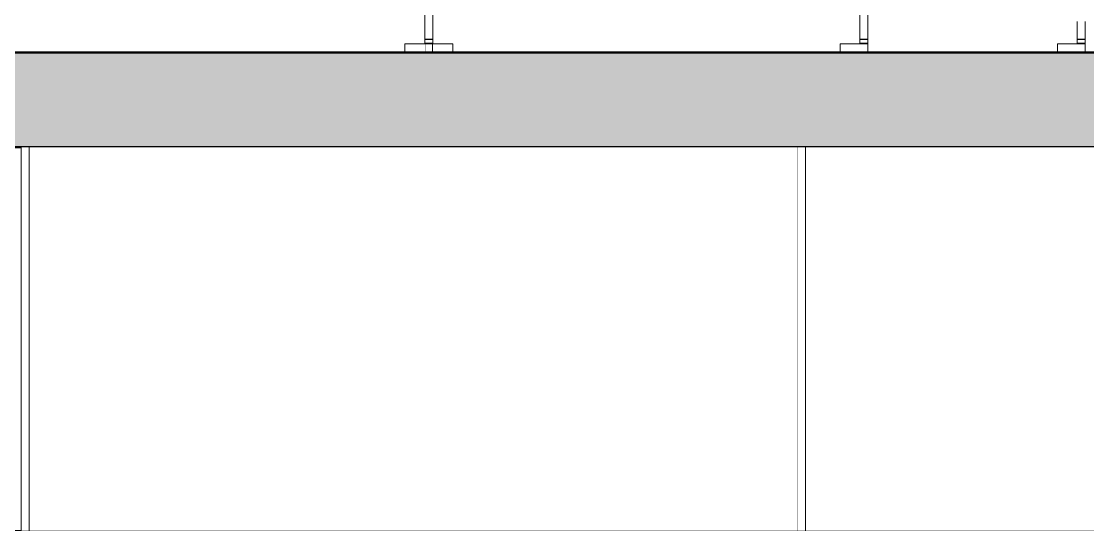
# Model space of a CAD drawing. Header units: millimetres. Extents: x -46169 to 237885, y -84465 to 18123.
# Drawn here: x 174762 to 176110, y -81558 to -80914 of the extents above; entities that cross this region are included whole.
import ezdxf

# ---------------------------------------------------------------- set-up
doc = ezdxf.new("R2010")
doc.units = ezdxf.units.MM
doc.header["$MEASUREMENT"] = 0
doc.linetypes.add('Wipeout_Contour', pattern=[1000, 0, -1000])
for name, color, linetype in [('New_A-20-M_Floor_Slab', 7, 'Continuous'), ('New_A-25-M_Curtain_Wall', 7, 'Continuous'), ('New_A-25-M_Wall_Int', 7, 'Continuous'), ('New_A-35-M_FFE_Fixed', 7, 'Continuous')]:
    doc.layers.add(name, color=color, linetype=linetype)
doc.layers.add('New_A-20-M_Floor_Slab_Pen_No__29', color=7, linetype='Continuous', lineweight=50, true_color=0x2a2a2a)
doc.layers.add('New_A-20-M_Floor_Slab_Pen_No__81', color=7, linetype='Continuous', lineweight=20, true_color=0x6a6a6a)
for name, color, linetype, lineweight in [('New_A-25-M_Curtain_Wall_Pen_No__87', 8, 'Continuous', 20), ('New_A-25-M_Wall_Int_Pen_No__87', 8, 'Continuous', 20), ('New_A-35-M_FFE_Fixed_Pen_No__1', 7, 'Continuous', 13), ('New_A-35-M_FFE_Fixed_Pen_No__93', 8, 'Continuous', 13)]:
    doc.layers.add(name, color=color, linetype=linetype, lineweight=lineweight)

# ---------------------------------------------------------------- blocks, each defined once
blk = doc.blocks.new('Section Elem_131_3', base_point=(129666.7, -84332.6))
at = {"color": 254, "linetype": 'Wipeout_Contour', "lineweight": 0, "ltscale": 33598569.1956504}
blk.add_wipeout([(165097.1, -80735.1), (165025.4, -80735.1), (165025.4, -80783.9), (165090.1, -80783.9), (165090.1, -80952.9), (165025.4, -80952.9), (165025.4, -80953.1), (176113.3, -80953.1), (176113.3, -80784.1), (176178, -80784.1), (176178, -80735.1), (176107.1, -80735.1), (176107.1, -80952.4), (176072.1, -80952.4), (176072.1, -80942.4), (176097.1, -80942.4), (176097.1, -80735.1), (175832.1, -80735.1), (175832.1, -80952.4), (175797.1, -80952.4), (175797.1, -80942.4), (175822.1, -80942.4), (175822.1, -80735.1), (175282.1, -80735.1), (175282.1, -80942.4), (175307.6, -80942.4), (175307.6, -80952.4), (175246.6, -80952.4), (175246.6, -80942.4), (175272.1, -80942.4), (175272.1, -80735.1), (174732.1, -80735.1), (174732.1, -80942.4), (174757.1, -80942.4), (174757.1, -80952.4), (174696.6, -80952.4), (174696.6, -80942.4), (174722.1, -80942.4), (174722.1, -80735.1), (174182.1, -80735.1), (174182.1, -80942.4), (174207.1, -80942.4), (174207.1, -80952.4), (174146.6, -80952.4), (174146.6, -80942.4), (174172.1, -80942.4), (174172.1, -80735.1), (173632.1, -80735.1), (173632.1, -80942.4), (173657.1, -80942.4), (173657.1, -80952.4), (173596.6, -80952.4), (173596.6, -80942.4), (173622.1, -80942.4), (173622.1, -80735.1), (173082.1, -80735.1), (173082.1, -80942.4), (173107.1, -80942.4), (173107.1, -80952.4), (173046.6, -80952.4), (173046.6, -80942.4), (173072.1, -80942.4), (173072.1, -80735.1), (172532.1, -80735.1), (172532.1, -80942.4), (172557.1, -80942.4), (172557.1, -80952.4), (172497.1, -80952.4), (172497.1, -80942.4), (172522.1, -80942.4), (172522.1, -80735.1), (171982.1, -80735.1), (171982.1, -80942.4), (172007.6, -80942.4), (172007.6, -80952.4), (171946.6, -80952.4), (171946.6, -80942.4), (171972.1, -80942.4), (171972.1, -80735.1), (171432.1, -80735.1), (171432.1, -80942.4), (171457.1, -80942.4), (171457.1, -80952.4), (171397.1, -80952.4), (171397.1, -80942.4), (171422.1, -80942.4), (171422.1, -80735.1), (170882.1, -80735.1), (170882.1, -80942.4), (170907.6, -80942.4), (170907.6, -80952.4), (170846.6, -80952.4), (170846.6, -80942.4), (170872.1, -80942.4), (170872.1, -80735.1), (170332.1, -80735.1), (170332.1, -80942.4), (170357.1, -80942.4), (170357.1, -80952.4), (170297.1, -80952.4), (170297.1, -80942.4), (170322.1, -80942.4), (170322.1, -80735.1), (169782.1, -80735.1), (169782.1, -80942.4), (169807.6, -80942.4), (169807.6, -80952.4), (169746.6, -80952.4), (169746.6, -80942.4), (169772.1, -80942.4), (169772.1, -80735.1), (169232.1, -80735.1), (169232.1, -80942.4), (169257.1, -80942.4), (169257.1, -80952.4), (169196.6, -80952.4), (169196.6, -80942.4), (169222.1, -80942.4), (169222.1, -80735.1), (168682.1, -80735.1), (168682.1, -80942.4), (168707.1, -80942.4), (168707.1, -80952.4), (168647.1, -80952.4), (168647.1, -80942.4), (168672.1, -80942.4), (168672.1, -80735.1), (168132.1, -80735.1), (168132.1, -80942.4), (168157.6, -80942.4), (168157.6, -80952.4), (168096.6, -80952.4), (168096.6, -80942.4), (168122.1, -80942.4), (168122.1, -80735.1), (167582.1, -80735.1), (167582.1, -80942.4), (167607.1, -80942.4), (167607.1, -80952.4), (167547.1, -80952.4), (167547.1, -80942.4), (167572.1, -80942.4), (167572.1, -80735.1), (167032.1, -80735.1), (167032.1, -80942.4), (167057.6, -80942.4), (167057.6, -80952.4), (166996.6, -80952.4), (166996.6, -80942.4), (167022.1, -80942.4), (167022.1, -80735.1), (166482.1, -80735.1), (166482.1, -80942.4), (166507.1, -80942.4), (166507.1, -80952.4), (166447.1, -80952.4), (166447.1, -80942.4), (166472.1, -80942.4), (166472.1, -80735.1), (165932.1, -80735.1), (165932.1, -80942.4), (165957.6, -80942.4), (165957.6, -80952.4), (165896.6, -80952.4), (165896.6, -80942.4), (165922.1, -80942.4), (165922.1, -80735.1), (165382.1, -80735.1), (165382.1, -80942.4), (165407.1, -80942.4), (165407.1, -80952.4), (165372.1, -80952.4), (165372.1, -80735.1), (165107.1, -80735.1), (165107.1, -80942.4), (165132.1, -80942.4), (165132.1, -80952.4), (165097.1, -80952.4)], dxfattribs=at).dxf.layer = 'New_A-20-M_Floor_Slab'
blk = doc.blocks.new('Section Elem_136_3', base_point=(129666.7, -84332.6))
at = {"color": 254, "linetype": 'Wipeout_Contour', "lineweight": 0, "ltscale": 777457.239446}
blk.add_wipeout([(176101.4, -81557.6), (176101.4, -81832.6), (176621.5, -81832.6), (176621.5, -81557.6)], dxfattribs=at).dxf.layer = 'New_A-25-M_Wall_Int'
at = {"color": 254, "linetype": 'Wipeout_Contour', "lineweight": 0, "ltscale": 775566.564064}
blk.add_wipeout([(175579.4, -81557.6), (175579.4, -81832.6), (176101.4, -81832.6), (176101.4, -81557.6)], dxfattribs=at).dxf.layer = 'New_A-25-M_Wall_Int'
at = {"layer": 'New_A-25-M_Wall_Int_Pen_No__87', "linetype": 'Continuous'}
blk.add_line((176101.4, -81557.6), (176621.5, -81557.6), dxfattribs=at)
at = {"color": 254, "linetype": 'Wipeout_Contour', "lineweight": 0, "ltscale": 773670.094955}
blk.add_wipeout([(175055.6, -81557.6), (175055.6, -81832.6), (175579.4, -81832.6), (175579.4, -81557.6)], dxfattribs=at).dxf.layer = 'New_A-25-M_Wall_Int'
at = {"layer": 'New_A-25-M_Wall_Int_Pen_No__87', "linetype": 'Continuous'}
for p, q in [((174530.2, -81557.6), (175055.6, -81557.6)), ((175055.6, -81557.6), (175579.4, -81557.6)), ((175579.4, -81557.6), (176101.4, -81557.6))]:
    blk.add_line(p, q, dxfattribs=at)
blk = doc.blocks.new('Section Elem_139_3', base_point=(129666.7, -84332.6))
at = {"color": 254, "linetype": 'Wipeout_Contour', "lineweight": 0, "ltscale": 774199.001669}
blk.add_wipeout([(175822.1, -80913.9), (175832.1, -80913.9), (175832.1, -80904.9), (175822.1, -80904.9)], dxfattribs=at).dxf.layer = 'New_A-35-M_FFE_Fixed'
at = {"color": 254, "linetype": 'Wipeout_Contour', "lineweight": 0, "ltscale": 775212.335941}
blk.add_wipeout([(176107.1, -80913.9), (176097.1, -80913.9), (176097.1, -80921.6), (176107.1, -80921.6)], dxfattribs=at).dxf.layer = 'New_A-35-M_FFE_Fixed'
at = {"color": 254, "linetype": 'Wipeout_Contour', "lineweight": 0, "ltscale": 772311.821287}
blk.add_wipeout([(175272.6, -80952.4), (175307.6, -80952.4), (175307.6, -80942.4), (175272.6, -80942.4)], dxfattribs=at).dxf.layer = 'New_A-35-M_FFE_Fixed'
at = {"color": 254, "linetype": 'Wipeout_Contour', "lineweight": 0, "ltscale": 774217.035878}
blk.add_wipeout([(175832.1, -80952.4), (175832.1, -80942.4), (175797.1, -80942.4), (175797.1, -80952.4)], dxfattribs=at).dxf.layer = 'New_A-35-M_FFE_Fixed'
at = {"color": 254, "linetype": 'Wipeout_Contour', "lineweight": 0, "ltscale": 775216.35509}
blk.add_wipeout([(176107.1, -80952.4), (176107.1, -80942.4), (176072.1, -80942.4), (176072.1, -80952.4)], dxfattribs=at).dxf.layer = 'New_A-35-M_FFE_Fixed'
at = {"layer": 'New_A-35-M_FFE_Fixed_Pen_No__93', "linetype": 'Continuous'}
for p, q in [((175307.6, -80952.4), (175281.6, -80952.4)), ((175307.6, -80952.4), (175307.6, -80942.4)), ((175797.1, -80952.4), (175797.1, -80942.4)), ((175797.1, -80952.4), (175832.1, -80952.4)), ((176072.1, -80952.4), (176072.1, -80942.4)), ((176072.1, -80952.4), (176107.1, -80952.4))]:
    blk.add_line(p, q, dxfattribs=at)
at = {"color": 254, "linetype": 'Wipeout_Contour', "lineweight": 0, "ltscale": 774212.9405}
blk.add_wipeout([(175822.1, -80921.6), (175832.1, -80921.6), (175832.1, -80913.9), (175822.1, -80913.9)], dxfattribs=at).dxf.layer = 'New_A-35-M_FFE_Fixed'
at = {"color": 254, "linetype": 'Wipeout_Contour', "lineweight": 0, "ltscale": 772245.910934}
blk.add_wipeout([(175272.1, -80936.4), (175282.1, -80936.4), (175282.1, -80936.1), (175272.1, -80936.1)], dxfattribs=at).dxf.layer = 'New_A-35-M_FFE_Fixed'
at = {"color": 254, "linetype": 'Wipeout_Contour', "lineweight": 0, "ltscale": 775247.842707}
blk.add_wipeout([(176107.1, -80938.6), (176097.1, -80938.6), (176097.1, -80939.4), (176107.1, -80939.4)], dxfattribs=at).dxf.layer = 'New_A-35-M_FFE_Fixed'
at = {"layer": 'New_A-35-M_FFE_Fixed_Pen_No__93', "linetype": 'Continuous'}
for p, q in [((175822.1, -80913.9), (175822.1, -80904.9)), ((175832.1, -80913.9), (175832.1, -80904.9)), ((175272.1, -80936.4), (175272.1, -80936.4)), ((175272.1, -80941.4), (175272.1, -80941.4)), ((175272.6, -80952.4), (175272.6, -80942.4)), ((175307.6, -80942.4), (175281.6, -80942.4))]:
    blk.add_line(p, q, dxfattribs=at)
at = {"color": 254, "linetype": 'Wipeout_Contour', "lineweight": 0, "ltscale": 774224.667914}
blk.add_wipeout([(175822.1, -80927.9), (175832.1, -80927.9), (175832.1, -80921.6), (175822.1, -80921.6)], dxfattribs=at).dxf.layer = 'New_A-35-M_FFE_Fixed'
at = {"color": 254, "linetype": 'Wipeout_Contour', "lineweight": 0, "ltscale": 775249.348136}
blk.add_wipeout([(176107.1, -80939.4), (176097.1, -80939.4), (176097.1, -80940.4), (176107.1, -80940.4)], dxfattribs=at).dxf.layer = 'New_A-35-M_FFE_Fixed'
at = {"color": 254, "linetype": 'Wipeout_Contour', "lineweight": 0, "ltscale": 774233.808599}
blk.add_wipeout([(175822.1, -80927.9), (175822.1, -80932.6), (175832.1, -80932.6), (175832.1, -80927.9)], dxfattribs=at).dxf.layer = 'New_A-35-M_FFE_Fixed'
at = {"color": 254, "linetype": 'Wipeout_Contour', "lineweight": 0, "ltscale": 775252.596308}
blk.add_wipeout([(176107.1, -80941.4), (176097.1, -80941.4), (176097.1, -80942.4), (176107.1, -80942.4)], dxfattribs=at).dxf.layer = 'New_A-35-M_FFE_Fixed'
at = {"layer": 'New_A-35-M_FFE_Fixed_Pen_No__93', "linetype": 'Continuous'}
for p, q in [((175822.1, -80921.6), (175822.1, -80913.9)), ((175832.1, -80921.6), (175832.1, -80913.9))]:
    blk.add_line(p, q, dxfattribs=at)
at = {"color": 254, "linetype": 'Wipeout_Contour', "lineweight": 0, "ltscale": 774245.076404}
blk.add_wipeout([(175822.1, -80937.2), (175832.1, -80937.2), (175832.1, -80936.7), (175822.1, -80936.7)], dxfattribs=at).dxf.layer = 'New_A-35-M_FFE_Fixed'
at = {"color": 254, "linetype": 'Wipeout_Contour', "lineweight": 0, "ltscale": 775246.487867}
blk.add_wipeout([(176107.1, -80937.8), (176097.1, -80937.8), (176097.1, -80938.6), (176107.1, -80938.6)], dxfattribs=at).dxf.layer = 'New_A-35-M_FFE_Fixed'
at = {"color": 254, "linetype": 'Wipeout_Contour', "lineweight": 0, "ltscale": 774245.982835}
blk.add_wipeout([(175822.1, -80937.2), (175822.1, -80937.8), (175832.1, -80937.8), (175832.1, -80937.2)], dxfattribs=at).dxf.layer = 'New_A-35-M_FFE_Fixed'
at = {"color": 254, "linetype": 'Wipeout_Contour', "lineweight": 0, "ltscale": 775250.946307}
blk.add_wipeout([(176107.1, -80940.4), (176097.1, -80940.4), (176097.1, -80941.4), (176107.1, -80941.4)], dxfattribs=at).dxf.layer = 'New_A-35-M_FFE_Fixed'
at = {"color": 254, "linetype": 'Wipeout_Contour', "lineweight": 0, "ltscale": 774248.493098}
blk.add_wipeout([(175822.1, -80939.4), (175832.1, -80939.4), (175832.1, -80938.6), (175822.1, -80938.6)], dxfattribs=at).dxf.layer = 'New_A-35-M_FFE_Fixed'
at = {"color": 254, "linetype": 'Wipeout_Contour', "lineweight": 0, "ltscale": 775244.430418}
blk.add_wipeout([(176107.1, -80936.7), (176097.1, -80936.7), (176097.1, -80937.2), (176107.1, -80937.2)], dxfattribs=at).dxf.layer = 'New_A-35-M_FFE_Fixed'
at = {"color": 254, "linetype": 'Wipeout_Contour', "lineweight": 0, "ltscale": 774247.13651}
blk.add_wipeout([(175822.1, -80937.8), (175822.1, -80938.6), (175832.1, -80938.6), (175832.1, -80937.8)], dxfattribs=at).dxf.layer = 'New_A-35-M_FFE_Fixed'
at = {"color": 254, "linetype": 'Wipeout_Contour', "lineweight": 0, "ltscale": 775245.33568}
blk.add_wipeout([(176097.1, -80937.2), (176097.1, -80937.8), (176107.1, -80937.8), (176107.1, -80937.2)], dxfattribs=at).dxf.layer = 'New_A-35-M_FFE_Fixed'
at = {"color": 254, "linetype": 'Wipeout_Contour', "lineweight": 0, "ltscale": 774244.452047}
blk.add_wipeout([(175822.1, -80936.7), (175832.1, -80936.7), (175832.1, -80936.5), (175822.1, -80936.5)], dxfattribs=at).dxf.layer = 'New_A-35-M_FFE_Fixed'
at = {"color": 254, "linetype": 'Wipeout_Contour', "lineweight": 0, "ltscale": 775243.488981}
blk.add_wipeout([(176107.1, -80936.4), (176097.1, -80936.4), (176097.1, -80936.5), (176107.1, -80936.5)], dxfattribs=at).dxf.layer = 'New_A-35-M_FFE_Fixed'
at = {"color": 254, "linetype": 'Wipeout_Contour', "lineweight": 0, "ltscale": 774250.00047}
blk.add_wipeout([(175822.1, -80940.4), (175832.1, -80940.4), (175832.1, -80939.4), (175822.1, -80939.4)], dxfattribs=at).dxf.layer = 'New_A-35-M_FFE_Fixed'
at = {"color": 254, "linetype": 'Wipeout_Contour', "lineweight": 0, "ltscale": 775243.806865}
blk.add_wipeout([(176107.1, -80936.5), (176097.1, -80936.5), (176097.1, -80936.7), (176107.1, -80936.7)], dxfattribs=at).dxf.layer = 'New_A-35-M_FFE_Fixed'
at = {"color": 254, "linetype": 'Wipeout_Contour', "lineweight": 0, "ltscale": 774253.252834}
blk.add_wipeout([(175822.1, -80941.4), (175822.1, -80942.4), (175832.1, -80942.4), (175832.1, -80941.4)], dxfattribs=at).dxf.layer = 'New_A-35-M_FFE_Fixed'
at = {"color": 254, "linetype": 'Wipeout_Contour', "lineweight": 0, "ltscale": 775239.430439}
blk.add_wipeout([(176107.1, -80932.6), (176097.1, -80932.6), (176097.1, -80935.4), (176107.1, -80935.4)], dxfattribs=at).dxf.layer = 'New_A-35-M_FFE_Fixed'
at = {"color": 254, "linetype": 'Wipeout_Contour', "lineweight": 0, "ltscale": 775224.048236}
blk.add_wipeout([(176097.1, -80921.6), (176097.1, -80927.9), (176107.1, -80927.9), (176107.1, -80921.6)], dxfattribs=at).dxf.layer = 'New_A-35-M_FFE_Fixed'
at = {"color": 254, "linetype": 'Wipeout_Contour', "lineweight": 0, "ltscale": 774251.600704}
blk.add_wipeout([(175822.1, -80941.4), (175832.1, -80941.4), (175832.1, -80940.4), (175822.1, -80940.4)], dxfattribs=at).dxf.layer = 'New_A-35-M_FFE_Fixed'
at = {"color": 254, "linetype": 'Wipeout_Contour', "lineweight": 0, "ltscale": 775242.607953}
blk.add_wipeout([(176097.1, -80936.4), (176107.1, -80936.4), (176107.1, -80935.4), (176097.1, -80935.4)], dxfattribs=at).dxf.layer = 'New_A-35-M_FFE_Fixed'
at = {"layer": 'New_A-35-M_FFE_Fixed_Pen_No__93', "linetype": 'Continuous'}
for p, q in [((176097.1, -80939.4), (176097.1, -80940.4)), ((176097.1, -80940.4), (176097.1, -80941.4)), ((176107.1, -80941.4), (176097.1, -80941.4)), ((176097.1, -80941.4), (176097.1, -80942.4)), ((176107.1, -80939.4), (176107.1, -80940.4)), ((176107.1, -80940.4), (176107.1, -80941.4)), ((176107.1, -80941.4), (176107.1, -80942.4)), ((176072.1, -80942.4), (176107.1, -80942.4)), ((176107.1, -80952.4), (176107.1, -80942.4))]:
    blk.add_line(p, q, dxfattribs=at)
at = {"color": 254, "linetype": 'Wipeout_Contour', "lineweight": 0, "ltscale": 775233.177137}
blk.add_wipeout([(176097.1, -80932.6), (176107.1, -80932.6), (176107.1, -80927.9), (176097.1, -80927.9)], dxfattribs=at).dxf.layer = 'New_A-35-M_FFE_Fixed'
at = {"color": 254, "linetype": 'Wipeout_Contour', "lineweight": 0, "ltscale": 774243.251588}
blk.add_wipeout([(175822.1, -80936.4), (175832.1, -80936.4), (175832.1, -80935.4), (175822.1, -80935.4)], dxfattribs=at).dxf.layer = 'New_A-35-M_FFE_Fixed'
at = {"layer": 'New_A-35-M_FFE_Fixed_Pen_No__93', "linetype": 'Continuous'}
for p, q in [((176097.1, -80913.9), (176097.1, -80921.6)), ((176107.1, -80913.9), (176107.1, -80921.6)), ((176097.1, -80921.6), (176097.1, -80927.9)), ((176097.1, -80927.9), (176097.1, -80932.6)), ((176107.1, -80921.6), (176107.1, -80927.9)), ((176107.1, -80927.9), (176107.1, -80932.6)), ((176097.1, -80932.6), (176097.1, -80935.4)), ((176097.1, -80935.4), (176097.1, -80936.4)), ((176097.1, -80936.4), (176097.1, -80936.5)), ((176107.1, -80936.4), (176097.1, -80936.4)), ((176097.1, -80936.5), (176097.1, -80936.7)), ((176097.1, -80936.7), (176097.1, -80937.2)), ((176097.1, -80937.2), (176097.1, -80937.8)), ((176097.1, -80937.8), (176097.1, -80938.6)), ((176097.1, -80938.6), (176097.1, -80939.4)), ((176107.1, -80932.6), (176107.1, -80935.4)), ((176107.1, -80935.4), (176107.1, -80936.4)), ((176107.1, -80936.4), (176107.1, -80936.5)), ((176107.1, -80936.5), (176107.1, -80936.7)), ((176107.1, -80936.7), (176107.1, -80937.2)), ((176107.1, -80937.2), (176107.1, -80937.8)), ((176107.1, -80937.8), (176107.1, -80938.6)), ((176107.1, -80938.6), (176107.1, -80939.4))]:
    blk.add_line(p, q, dxfattribs=at)
at = {"color": 254, "linetype": 'Wipeout_Contour', "lineweight": 0, "ltscale": 774244.133753}
blk.add_wipeout([(175822.1, -80936.5), (175832.1, -80936.5), (175832.1, -80936.4), (175822.1, -80936.4)], dxfattribs=at).dxf.layer = 'New_A-35-M_FFE_Fixed'
at = {"layer": 'New_A-35-M_FFE_Fixed_Pen_No__93', "linetype": 'Continuous'}
for p in [(175797.1, -80942.4), (175832.1, -80952.4)]:
    blk.add_line(p, (175832.1, -80942.4), dxfattribs=at)
at = {"color": 254, "linetype": 'Wipeout_Contour', "lineweight": 0, "ltscale": 774240.069972}
blk.add_wipeout([(175822.1, -80932.6), (175822.1, -80935.4), (175832.1, -80935.4), (175832.1, -80932.6)], dxfattribs=at).dxf.layer = 'New_A-35-M_FFE_Fixed'
at = {"layer": 'New_A-35-M_FFE_Fixed_Pen_No__93', "linetype": 'Continuous'}
for p, q in [((175822.1, -80927.9), (175822.1, -80921.6)), ((175822.1, -80932.6), (175822.1, -80927.9)), ((175832.1, -80927.9), (175832.1, -80921.6)), ((175832.1, -80932.6), (175832.1, -80927.9)), ((175822.1, -80935.4), (175822.1, -80932.6)), ((175822.1, -80936.4), (175822.1, -80935.4)), ((175822.1, -80936.5), (175822.1, -80936.4)), ((175822.1, -80936.4), (175832.1, -80936.4)), ((175822.1, -80936.7), (175822.1, -80936.5)), ((175822.1, -80937.2), (175822.1, -80936.7)), ((175822.1, -80937.8), (175822.1, -80937.2)), ((175822.1, -80938.6), (175822.1, -80937.8)), ((175822.1, -80939.4), (175822.1, -80938.6)), ((175822.1, -80940.4), (175822.1, -80939.4)), ((175822.1, -80941.4), (175822.1, -80940.4)), ((175822.1, -80941.4), (175832.1, -80941.4)), ((175822.1, -80942.4), (175822.1, -80941.4)), ((175832.1, -80935.4), (175832.1, -80932.6)), ((175832.1, -80936.4), (175832.1, -80935.4)), ((175832.1, -80936.5), (175832.1, -80936.4)), ((175832.1, -80936.7), (175832.1, -80936.5)), ((175832.1, -80937.2), (175832.1, -80936.7)), ((175832.1, -80937.8), (175832.1, -80937.2)), ((175832.1, -80938.6), (175832.1, -80937.8)), ((175832.1, -80939.4), (175832.1, -80938.6)), ((175832.1, -80940.4), (175832.1, -80939.4)), ((175832.1, -80941.4), (175832.1, -80940.4)), ((175832.1, -80942.4), (175832.1, -80941.4))]:
    blk.add_line(p, q, dxfattribs=at)
blk = doc.blocks.new('Section Elem_147_3', base_point=(129666.7, -84332.6))
at = {"color": 254, "linetype": 'Wipeout_Contour', "lineweight": 0, "ltscale": 772214.970558}
blk.add_wipeout([(175282.1, -80921.6), (175282.1, -80913.9), (175272.1, -80913.9), (175272.1, -80921.6)], dxfattribs=at).dxf.layer = 'New_A-35-M_FFE_Fixed'
at = {"color": 254, "linetype": 'Wipeout_Contour', "lineweight": 0, "ltscale": 772201.061575}
blk.add_wipeout([(175246.6, -80952.4), (175272.6, -80952.4), (175272.6, -80942.4), (175246.6, -80942.4)], dxfattribs=at).dxf.layer = 'New_A-35-M_FFE_Fixed'
at = {"layer": 'New_A-35-M_FFE_Fixed_Pen_No__1', "linetype": 'Continuous'}
for q in [(175246.6, -80942.4), (175281.6, -80952.4)]:
    blk.add_line((175246.6, -80952.4), q, dxfattribs=at)
at = {"color": 254, "linetype": 'Wipeout_Contour', "lineweight": 0, "ltscale": 772200.995662}
blk.add_wipeout([(175282.1, -80913.9), (175282.1, -80904.9), (175272.1, -80904.9), (175272.1, -80913.9)], dxfattribs=at).dxf.layer = 'New_A-35-M_FFE_Fixed'
at = {"color": 254, "linetype": 'Wipeout_Contour', "lineweight": 0, "ltscale": 772235.892647}
blk.add_wipeout([(175272.1, -80927.9), (175272.1, -80932.6), (175282.1, -80932.6), (175282.1, -80927.9)], dxfattribs=at).dxf.layer = 'New_A-35-M_FFE_Fixed'
at = {"layer": 'New_A-35-M_FFE_Fixed_Pen_No__1', "linetype": 'Continuous'}
for p, q in [((175272.1, -80913.9), (175272.1, -80904.9)), ((175282.1, -80913.9), (175282.1, -80904.9))]:
    blk.add_line(p, q, dxfattribs=at)
at = {"color": 254, "linetype": 'Wipeout_Contour', "lineweight": 0, "ltscale": 772226.728314}
blk.add_wipeout([(175272.1, -80927.9), (175282.1, -80927.9), (175282.1, -80921.6), (175272.1, -80921.6)], dxfattribs=at).dxf.layer = 'New_A-35-M_FFE_Fixed'
at = {"color": 254, "linetype": 'Wipeout_Contour', "lineweight": 0, "ltscale": 772248.09838}
blk.add_wipeout([(175272.1, -80937.2), (175272.1, -80937.8), (175282.1, -80937.8), (175282.1, -80937.2)], dxfattribs=at).dxf.layer = 'New_A-35-M_FFE_Fixed'
at = {"layer": 'New_A-35-M_FFE_Fixed_Pen_No__1', "linetype": 'Continuous'}
for p, q in [((175272.1, -80921.6), (175272.1, -80913.9)), ((175282.1, -80921.6), (175282.1, -80913.9))]:
    blk.add_line(p, q, dxfattribs=at)
at = {"color": 254, "linetype": 'Wipeout_Contour', "lineweight": 0, "ltscale": 772247.189605}
blk.add_wipeout([(175282.1, -80937.2), (175282.1, -80936.7), (175272.1, -80936.7), (175272.1, -80937.2)], dxfattribs=at).dxf.layer = 'New_A-35-M_FFE_Fixed'
at = {"color": 254, "linetype": 'Wipeout_Contour', "lineweight": 0, "ltscale": 772249.25504}
blk.add_wipeout([(175272.1, -80938.6), (175282.1, -80938.6), (175282.1, -80937.8), (175272.1, -80937.8)], dxfattribs=at).dxf.layer = 'New_A-35-M_FFE_Fixed'
at = {"color": 254, "linetype": 'Wipeout_Contour', "lineweight": 0, "ltscale": 772246.563632}
blk.add_wipeout([(175282.1, -80936.7), (175282.1, -80936.5), (175272.1, -80936.5), (175272.1, -80936.7)], dxfattribs=at).dxf.layer = 'New_A-35-M_FFE_Fixed'
at = {"color": 254, "linetype": 'Wipeout_Contour', "lineweight": 0, "ltscale": 772250.615137}
blk.add_wipeout([(175282.1, -80939.4), (175282.1, -80938.6), (175272.1, -80938.6), (175272.1, -80939.4)], dxfattribs=at).dxf.layer = 'New_A-35-M_FFE_Fixed'
at = {"color": 254, "linetype": 'Wipeout_Contour', "lineweight": 0, "ltscale": 772252.12641}
blk.add_wipeout([(175282.1, -80940.4), (175282.1, -80939.4), (175272.1, -80939.4), (175272.1, -80940.4)], dxfattribs=at).dxf.layer = 'New_A-35-M_FFE_Fixed'
at = {"color": 254, "linetype": 'Wipeout_Contour', "lineweight": 0, "ltscale": 772255.387188}
blk.add_wipeout([(175282.1, -80942.4), (175282.1, -80941.4), (175272.1, -80941.4), (175272.1, -80942.4)], dxfattribs=at).dxf.layer = 'New_A-35-M_FFE_Fixed'
at = {"color": 254, "linetype": 'Wipeout_Contour', "lineweight": 0, "ltscale": 772253.730783}
blk.add_wipeout([(175282.1, -80941.4), (175282.1, -80940.4), (175272.1, -80940.4), (175272.1, -80941.4)], dxfattribs=at).dxf.layer = 'New_A-35-M_FFE_Fixed'
at = {"color": 254, "linetype": 'Wipeout_Contour', "lineweight": 0, "ltscale": 772242.17022}
blk.add_wipeout([(175282.1, -80932.6), (175272.1, -80932.6), (175272.1, -80935.4), (175282.1, -80935.4)], dxfattribs=at).dxf.layer = 'New_A-35-M_FFE_Fixed'
at = {"layer": 'New_A-35-M_FFE_Fixed_Pen_No__1', "linetype": 'Continuous'}
for p, q in [((175272.1, -80927.9), (175272.1, -80921.6)), ((175282.1, -80927.9), (175282.1, -80921.6))]:
    blk.add_line(p, q, dxfattribs=at)
at = {"color": 254, "linetype": 'Wipeout_Contour', "lineweight": 0, "ltscale": 772245.107445}
blk.add_wipeout([(175282.1, -80936.1), (175282.1, -80935.4), (175272.1, -80935.4), (175272.1, -80936.1)], dxfattribs=at).dxf.layer = 'New_A-35-M_FFE_Fixed'
at = {"color": 254, "linetype": 'Wipeout_Contour', "lineweight": 0, "ltscale": 772246.244514}
blk.add_wipeout([(175282.1, -80936.5), (175282.1, -80936.4), (175272.1, -80936.4), (175272.1, -80936.5)], dxfattribs=at).dxf.layer = 'New_A-35-M_FFE_Fixed'
at = {"layer": 'New_A-35-M_FFE_Fixed_Pen_No__1', "linetype": 'Continuous'}
for p, q in [((175272.1, -80932.6), (175272.1, -80927.9)), ((175282.1, -80932.6), (175282.1, -80927.9)), ((175272.1, -80935.4), (175272.1, -80932.6)), ((175272.1, -80936.4), (175272.1, -80935.4)), ((175282.1, -80936.4), (175272.1, -80936.4)), ((175272.1, -80936.5), (175272.1, -80936.4)), ((175272.1, -80936.7), (175272.1, -80936.5)), ((175272.1, -80937.2), (175272.1, -80936.7)), ((175272.1, -80937.8), (175272.1, -80937.2)), ((175272.1, -80938.6), (175272.1, -80937.8)), ((175272.1, -80939.4), (175272.1, -80938.6)), ((175272.1, -80940.4), (175272.1, -80939.4)), ((175272.1, -80941.4), (175272.1, -80940.4)), ((175282.1, -80941.4), (175272.1, -80941.4)), ((175272.1, -80942.4), (175272.1, -80941.4)), ((175282.1, -80935.4), (175282.1, -80932.6)), ((175282.1, -80936.4), (175282.1, -80935.4)), ((175282.1, -80936.5), (175282.1, -80936.4)), ((175282.1, -80936.7), (175282.1, -80936.5)), ((175282.1, -80937.2), (175282.1, -80936.7)), ((175282.1, -80937.8), (175282.1, -80937.2)), ((175282.1, -80938.6), (175282.1, -80937.8)), ((175282.1, -80939.4), (175282.1, -80938.6)), ((175282.1, -80940.4), (175282.1, -80939.4)), ((175282.1, -80941.4), (175282.1, -80940.4)), ((175282.1, -80942.4), (175282.1, -80941.4)), ((175246.6, -80942.4), (175281.6, -80942.4)), ((175281.6, -80952.4), (175281.6, -80942.4))]:
    blk.add_line(p, q, dxfattribs=at)
blk = doc.blocks.new('Section Elem_176_3', base_point=(129666.7, -84332.6))
at = {"layer": 'New_A-20-M_Floor_Slab_Pen_No__81', "linetype": 'Continuous', "lineweight": 0, "true_color": 0x353535}
blk.add_hatch(color=250, dxfattribs=at).paths.add_polyline_path([(175986.3, -81073.1), (175986.3, -80953.1), (165217.1, -80953.1), (165217.1, -81073.1)])
at = {"layer": 'New_A-20-M_Floor_Slab_Pen_No__29', "linetype": 'Continuous'}
for p, q in [((175986.3, -80953.1), (165217.1, -80953.1)), ((175986.3, -81073.1), (165217.1, -81073.1))]:
    blk.add_line(p, q, dxfattribs=at)
blk = doc.blocks.new('Section Elem_183_3', base_point=(129666.7, -84332.6))
at = {"layer": 'New_A-20-M_Floor_Slab_Pen_No__81', "linetype": 'Continuous', "lineweight": 0, "true_color": 0x353535}
blk.add_hatch(color=250, dxfattribs=at).paths.add_polyline_path([(177009.4, -80953.1), (175986.3, -80953.1), (175986.3, -81073.1), (177009.4, -81073.1)])
at = {"layer": 'New_A-20-M_Floor_Slab_Pen_No__29', "linetype": 'Continuous'}
for p, q in [((177009.4, -80953.1), (175986.3, -80953.1)), ((177009.4, -81073.1), (175986.3, -81073.1))]:
    blk.add_line(p, q, dxfattribs=at)
blk = doc.blocks.new('Section Elem_204_3', base_point=(129666.7, -84332.6))
at = {"color": 254, "linetype": 'Wipeout_Contour', "lineweight": 0, "ltscale": 774614.500538}
blk.add_wipeout([(175753.2, -81557.6), (175755, -81557.6), (175755, -81073.1), (175753.2, -81073.1)], dxfattribs=at).dxf.layer = 'New_A-25-M_Curtain_Wall'
at = {"color": 254, "linetype": 'Wipeout_Contour', "lineweight": 0, "ltscale": 774593.38225}
blk.add_wipeout([(175743.3, -81557.6), (175753.2, -81557.6), (175753.2, -81073.1), (175743.3, -81073.1)], dxfattribs=at).dxf.layer = 'New_A-25-M_Curtain_Wall'
at = {"layer": 'New_A-25-M_Curtain_Wall_Pen_No__87', "linetype": 'Continuous'}
for p, q in [((175743.3, -81557.6), (175743.3, -81073.1)), ((175753.2, -81557.6), (175753.2, -81073.1))]:
    blk.add_line(p, q, dxfattribs=at)
blk = doc.blocks.new('Section Elem_206_3', base_point=(129666.7, -84332.6))
at = {"color": 254, "linetype": 'Wipeout_Contour', "lineweight": 0, "ltscale": 771052.768166}
blk.add_wipeout([(174771.7, -81557.6), (174773.2, -81557.6), (174773.2, -81073.1), (174771.7, -81073.1)], dxfattribs=at).dxf.layer = 'New_A-25-M_Curtain_Wall'
at = {"color": 254, "linetype": 'Wipeout_Contour', "lineweight": 0, "ltscale": 771032.188479}
blk.add_wipeout([(174761.8, -81557.6), (174771.7, -81557.6), (174771.7, -81073.1), (174761.8, -81073.1)], dxfattribs=at).dxf.layer = 'New_A-25-M_Curtain_Wall'
at = {"layer": 'New_A-25-M_Curtain_Wall_Pen_No__87', "linetype": 'Continuous'}
for p, q in [((174761.8, -81557.6), (174761.8, -81073.1)), ((174771.7, -81557.6), (174771.7, -81073.1))]:
    blk.add_line(p, q, dxfattribs=at)
blk = doc.blocks.new('Section Elem_223_3', base_point=(129666.7, -84332.6))
at = {"color": 254, "linetype": 'Wipeout_Contour', "lineweight": 0, "ltscale": 776367.465439}
blk.add_wipeout([(175755, -81073.1), (175755, -81557.6), (176718.4, -81557.6), (176718.4, -81073.1)], dxfattribs=at).dxf.layer = 'New_A-25-M_Curtain_Wall'
blk = doc.blocks.new('Section Elem_225_3', base_point=(129666.7, -84332.6))
at = {"color": 254, "linetype": 'Wipeout_Contour', "lineweight": 0, "ltscale": 772815.475618}
blk.add_wipeout([(175743.3, -81073.1), (174773.2, -81073.1), (174773.2, -81557.6), (175743.3, -81557.6)], dxfattribs=at).dxf.layer = 'New_A-25-M_Curtain_Wall'

msp = doc.modelspace()

# ---------------------------------------------------------------- block references
at = {"layer": 'New_A-20-M_Floor_Slab'}
msp.add_blockref('Section Elem_131_3', (129666.7, -84332.6), dxfattribs=at)
at = {"layer": 'New_A-25-M_Wall_Int'}
msp.add_blockref('Section Elem_136_3', (129666.7, -84332.6), dxfattribs=at)

# ---------------------------------------------------------------- next in the draw order: block references
at = {"layer": 'New_A-35-M_FFE_Fixed'}
msp.add_blockref('Section Elem_139_3', (129666.7, -84332.6), dxfattribs=at)

# ---------------------------------------------------------------- next in the draw order: block references
msp.add_blockref('Section Elem_147_3', (129666.7, -84332.6), dxfattribs=at)

# ---------------------------------------------------------------- next in the draw order: block references
at = {"layer": 'New_A-20-M_Floor_Slab'}
msp.add_blockref('Section Elem_176_3', (129666.7, -84332.6), dxfattribs=at)

# ---------------------------------------------------------------- next in the draw order: block references
msp.add_blockref('Section Elem_183_3', (129666.7, -84332.6), dxfattribs=at)
at = {"layer": 'New_A-25-M_Curtain_Wall'}
for name in ['Section Elem_206_3', 'Section Elem_204_3']:
    msp.add_blockref(name, (129666.7, -84332.6), dxfattribs=at)

# ---------------------------------------------------------------- next in the draw order: block references
for name in ['Section Elem_225_3', 'Section Elem_223_3']:
    msp.add_blockref(name, (129666.7, -84332.6), dxfattribs=at)

doc.saveas('drawing.dxf')
